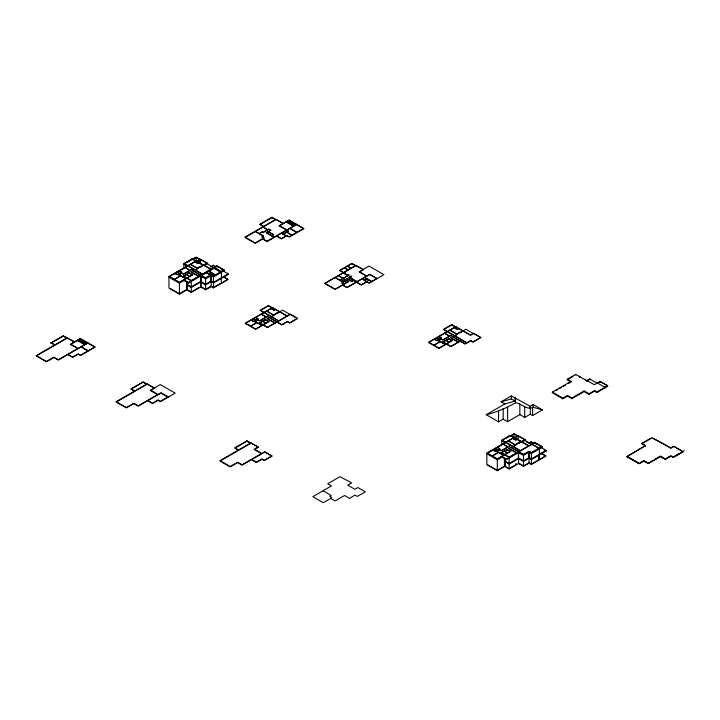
<?xml version="1.0" encoding="UTF-8"?>
<svg xmlns="http://www.w3.org/2000/svg" width="720" height="720" viewBox="0 0 720 720"><rect width="100%" height="100%" fill="white"/><g stroke="black" fill="none" stroke-linecap="round" stroke-linejoin="round"><path stroke-width="1.08" d="M181.98 269.631L183.852 268.551L183.87 263.619L192.195 258.813L211.014 269.145L216.819 265.788L224.262 270.081L224.262 270.711L213.489 276.921L211.167 275.58L205.596 278.802L200.709 275.985L188.478 283.05L184.059 280.503L179.415 283.185L168.957 277.146M186.642 262.647L191.268 259.974M192.195 258.813L192.195 259.443L196.146 257.157L207.837 263.376M196.371 260.694L196.371 261.315L199.629 259.443L196.146 257.427L192.195 259.443M50.562 343.08L63.189 335.79L74.574 341.829L80.379 338.472L95.256 347.058L80.532 355.554L78.21 354.213L72.639 357.435L67.752 354.618L58.311 360.072L53.892 357.525L46.458 361.818L36 355.779L54.63 345.024L50.913 342.873M223.56 276.687L228.204 279.369L213.489 287.865L211.167 286.524L205.596 289.737L200.709 286.92L191.259 292.383L186.849 289.827L179.415 294.12L168.957 288.09L168.957 276.525L187.587 265.77L183.87 263.619M174.537 273.924L176.391 272.853M196.605 261.45L200.322 259.308L207.369 263.376L203.652 265.518L200.133 263.484M174.303 279.342L180.531 275.742L174.726 273.456M174.537 279.468L180.765 275.877L185.643 278.694L179.415 282.294L169.425 276.525L187.893 265.86L192.771 268.677L190.143 270.189L185.256 267.372M211.905 267.219L213.669 268.236L213.669 267.615L206.388 263.412L203.733 264.942L203.733 265.563M203.967 265.077L206.622 263.538L206.622 264.168M80.694 338.652L70.929 344.286L78.057 348.399L87.813 342.765M168.957 276.525L179.415 282.555L186.849 278.262L191.259 280.818M289.44 220.158L279.675 225.792L286.803 229.905L296.559 224.271M210.429 266.931L213.336 265.248L216.126 266.859M191.034 271.737L198.774 276.21L202.302 274.176M184.059 280.503L184.059 279.873L188.478 282.42L214.038 267.669L221.004 271.692L213.489 276.03L211.167 274.689L205.596 277.911L192.969 270.621L190.872 271.827L198.621 276.3L191.259 280.548L187.083 278.127L193.041 274.689L189.171 272.988L189.477 272.628L182.475 276.678L179.145 274.752L181.773 273.231L183.483 274.221L192.924 268.767L202.536 274.311M201.294 275.382L211.014 270.036M218.682 267.489L216.819 266.418L211.014 269.766L211.014 269.145M200.943 281.259L200.943 275.85L206.37 272.718L211.014 275.4L211.014 280.818M208.998 271.197L214.038 268.29L221.004 272.322M271.854 235.764L273.717 234.693L268.488 231.669L271.08 230.175L268.677 229.329L268.992 228.969L267.597 229.77L263.34 226.908L276.111 219.537L283.005 223.515L279.063 225.792L286.416 230.04L274.176 237.105L266.625 232.749L268.254 231.804L273.483 234.828M200.709 286.92L200.709 275.355L205.596 278.172L211.167 274.959L213.489 276.3L224.262 270.081M208.305 276.966L211.014 275.4M186.534 289.647L179.415 293.769L170.469 288.603M201.024 281.871L201.024 286.749L205.596 289.386L210.159 286.749M192.177 291.492L198.54 287.82M210.312 281.781L211.167 281.286M186.615 284.823L191.259 287.505L200.709 282.051L205.596 284.868L211.167 281.646L213.489 282.987L228.204 274.491L228.204 273.834L213.489 282.33L211.167 280.989L205.596 284.211L200.709 281.394L191.259 286.848L186.615 284.166M210.312 286.659L211.167 286.164L213.489 287.505L216.045 286.029M216.207 285.939L220.851 283.257M250.515 326.088L256.752 322.488L250.947 320.211M250.749 326.223L256.986 322.623L261.864 325.44L255.627 329.04L245.637 323.271L264.114 312.606L268.992 315.423L266.355 316.944L261.477 314.127M279.945 311.688L282.6 310.158L289.881 314.361M339.984 280.161L343.008 278.415L338.364 275.733L335.34 277.479L341.919 281.277L344.943 279.54M340.137 280.251L343.161 278.505L348.426 281.547L346.878 282.447L343.548 280.521L345.096 279.63M154.476 387.927L160.281 384.57L175.158 393.156L160.443 401.652L158.112 400.311L152.541 403.533L147.663 400.716L138.213 406.17L133.794 403.623L126.36 407.916L115.902 401.877L134.496 391.14L130.788 388.989L143.091 381.888L154.782 388.098L150.84 390.384L157.959 394.497L160.983 392.751L168.417 397.044M363.222 269.433L369.036 266.076L383.904 274.662L369.189 283.158L366.867 281.817L361.287 285.039L356.409 282.222L346.959 287.676L342.54 285.129L335.106 289.422L324.648 283.383L343.278 272.628L339.561 270.486L351.837 263.394L363.528 269.613L359.586 271.89L366.705 276.003L369.729 274.257L377.163 278.55M267.246 318.492L274.995 322.965L278.523 320.931M366.48 276.138L356.328 281.997L348.741 277.614L351.063 276.273L351.486 276.516L349.668 277.569L356.832 281.709M364.698 277.434L369.729 274.527L376.704 278.55L371.664 281.457L364.5 277.281M433.818 345.177L440.046 341.577L434.241 339.3M434.043 345.312L440.28 341.712L445.158 344.529L438.93 348.129L428.931 342.36L447.408 331.695L452.286 334.512L449.658 336.033L444.771 333.216M463.248 330.777L465.903 329.247L473.184 333.45M330.714 498.411L323.271 502.704L312.822 496.665L331.443 485.91L327.726 483.768L340.002 476.676L351.702 482.895L347.751 485.172L354.879 489.285L357.894 487.548L365.328 491.841L357.354 496.44L355.032 495.099L349.452 498.321L344.574 495.504L335.124 500.958L330.399 498.231L331.794 497.43L329.778 496.26L331.173 495.459L323.046 490.761M504.846 403.956L501.129 401.814L511.317 395.928L530.136 406.26L533.16 404.514L542.448 409.878L532.611 415.557L530.289 414.216L524.718 417.438L519.84 414.621L507.6 421.686L503.181 419.139L498.537 421.821L486.225 414.711L504.846 403.956L515.034 401.085L515.034 398.079M486.225 414.711C496.602 412.191 506.322 408.132 515.502 402.759C521.532 403.218 527.013 410.715 533.16 407.259L542.448 409.878M571.005 381.996L567.288 379.845L567.288 379.224L575.613 374.418L594.432 384.741L600.246 381.393L607.68 385.686L607.68 386.307L596.916 392.526L594.594 391.185L589.014 394.407L584.136 391.59L571.896 398.655L567.477 396.099L562.833 398.79L552.375 392.751L552.375 392.121L571.005 381.366L571.005 381.996L568.215 383.607M568.215 379.314L572.841 376.641M556.101 390.6L557.964 389.52M559.827 388.449L561.69 387.369M563.553 386.298L565.416 385.218M597.087 383.211L589.806 379.008L587.151 380.538L587.151 381.168L587.934 380.088M552.375 392.121L562.833 398.16L567.477 395.478L571.896 398.025L584.136 390.96L589.014 393.777L594.594 390.555L596.916 391.896L607.68 385.686M597.69 383.13L600.246 381.663L607.212 385.686L604.656 387.162L604.89 387.918L604.89 387.297L597.456 383.004L597.456 383.625M501.75 445.158L501.75 440.208L510.075 435.402L528.903 445.734L534.708 442.377L542.142 446.67L542.142 447.291L531.378 453.51L529.056 452.169L523.476 455.391L518.598 452.574L506.358 459.639L501.948 457.092L497.295 459.774L486.846 453.735M506.376 438.165L508.23 437.094M510.309 436.158L514.026 434.016L517.518 436.023L513.801 438.174L513.801 437.544M541.449 453.267L546.093 455.958L531.378 464.454L529.056 463.113L523.476 466.326L518.598 463.509L509.148 468.963L504.738 466.416L497.295 470.709L486.846 464.67L486.846 453.105L505.467 442.35L505.467 442.98L501.75 440.838M487.773 453.195L489.627 452.124M491.49 451.053L493.353 449.982M495.207 448.902L497.07 447.831M522.468 441.576L525.258 439.965L518.211 435.888L514.494 438.039L514.26 437.283M492.183 455.922L498.42 452.322L492.615 450.045M492.417 456.057L498.654 452.457L503.532 455.274L497.295 458.874L487.305 453.105L502.911 444.096L507.798 446.913L501.363 450.63L498.96 449.244L499.896 448.704L497.412 447.273M521.622 441.531L524.268 439.992L531.549 444.195L531.549 444.825M521.856 441.657L524.502 440.127M524.43 440.712L525.726 439.965L514.026 433.746L510.075 436.023L510.075 435.402M486.846 453.105L497.295 459.144L504.738 454.851L509.148 457.398M529.29 442.962L531.225 441.837L534.015 443.448M501.948 457.092L501.948 456.462L506.358 459.009L518.598 451.944L523.476 454.761L529.056 451.548L531.378 452.889L542.142 446.67M533.781 443.538L531.918 444.609L531.918 443.988L539.352 448.281L539.352 454.32M510.057 468.081L516.429 464.409L515.745 464.013M518.949 463.311L523.476 465.975L528.048 463.329M504.423 461.367L509.148 464.094L518.598 458.64L523.476 461.457L529.056 458.235L531.378 459.576L546.093 451.08L546.093 450.423L531.378 458.919L529.056 457.578L523.476 460.8L518.598 457.983L509.148 463.437L504.504 460.755M528.201 463.239L529.056 462.753L531.378 464.094L533.934 462.618M534.087 462.528L538.74 459.846M539.046 459.666L539.046 454.788L539.046 459.666L545.472 455.958L540.603 453.141M645.471 445.905L641.745 443.493L651.933 437.616L670.752 447.939L673.776 446.202L683.073 451.836L673.236 457.515L670.914 456.174L665.334 459.387L660.456 456.57L648.216 463.635L643.797 461.088L639.153 463.77L626.841 456.66L645.471 445.635L626.841 456.66M641.745 443.763L651.006 438.417M652.86 438.417L664.407 444.276M641.016 462.249L642.87 461.178M626.841 456.39L639.153 463.5L643.797 460.818L648.216 463.374L660.456 456.309L665.334 459.126L670.914 455.904L673.236 457.245L683.073 451.566M664.641 444.411L670.752 448.209L673.776 446.463L681.912 450.891M651.042 461.565L652.923 460.476M654.804 459.387L660.456 456.129L663.705 458.001M665.334 458.946L669.978 456.264M674.118 456.552L678.555 453.996M501.129 401.814L511.317 398.943L515.034 401.085M585.315 380.106L587.385 381.303L587.385 380.673L590.04 379.143L590.04 379.773L589.806 379.008M567.288 379.224L571.005 381.366M288.972 220.428L296.1 224.541M288.504 220.698L295.632 224.811M288.045 220.959L295.173 225.081M287.577 221.229L294.705 225.342M287.118 221.499L294.237 225.612M286.65 221.769L293.778 225.882M286.182 222.039L293.31 226.152M366.705 276.273L359.118 271.89L363.069 269.613L356.022 265.536L344.403 272.25L345.411 272.826L344.403 273.411L347.58 275.247L349.2 275.022L343.395 278.37L348.813 281.502L342.774 284.994L346.959 287.406L356.175 282.087L348.354 277.569L350.982 276.048L351.801 276.516L349.974 277.569L356.985 281.619M671.688 456.174L673.236 457.065M641.745 443.493L645.471 445.635M452.322 336.546L460.08 341.019L458.289 342.045L450.549 337.572M444.546 333.351L449.424 336.168L442.989 339.876L440.595 338.49L441.522 337.959L439.047 336.528M438.885 336.618L441.216 337.959L439.047 339.21L436.716 337.869M436.563 337.959L438.885 339.3L436.716 340.551L434.394 339.21M644.688 461.151L648.216 463.194L648.216 462.564M639.153 463.329L628.695 457.29L628.695 456.66M535.635 443.538L537.498 444.609M539.352 445.689L541.215 446.76M541.449 447.741L546.093 450.423M544.239 450.009L546.093 451.08M539.352 448.902L539.127 448.146L541.683 446.67L534.708 442.647L532.152 444.123L532.152 444.744M526.266 441.774L528.912 443.295M516.348 436.698L516.582 438.993M515.376 438.552L517.14 439.569M518.895 440.586L520.659 441.603M220.536 268.56L224.262 270.711M223.56 271.152L228.204 273.834M221.472 272.322L214.038 268.029L214.038 267.399L221.472 271.692L221.472 277.731M198.468 260.109L198.702 262.404M196.371 261.315L198.369 262.467M223.695 277.119L227.592 279.369L221.472 283.257L221.157 278.208M208.809 271.044L215.973 275.22M501.75 440.208L505.467 442.35M215.82 275.31L213.372 273.906L212.292 274.527L213.219 273.816L211.131 272.61L208.809 273.951L212.553 276.111M510.696 447.291L518.445 451.773L516.663 452.799L508.914 448.326M183.87 264.249L187.587 266.391M192.816 270.711L200.565 275.184M200.943 275.85L202.806 276.921M278.748 321.057L269.145 315.513L259.695 320.967L257.994 319.986L255.357 321.507L258.687 323.433L265.698 319.383L265.392 319.743L269.262 321.444L263.295 324.882L267.48 327.294L274.833 323.046L267.093 318.582L269.181 317.367L281.808 324.657L287.388 321.444L289.71 322.785L297.225 318.447L290.25 314.424L267.48 327.564L263.061 325.017L255.627 329.31L245.169 323.271L263.799 312.516L260.082 310.374L268.407 305.568L287.226 315.891L290.25 314.154L297.684 318.447L289.71 323.046L287.388 321.705L281.808 324.927L276.93 322.11M497.259 447.363L499.581 448.704L497.412 449.955L495.09 448.614M185.031 267.507L189.909 270.324L183.483 274.041L181.08 272.655L182.007 272.115L179.532 270.684M269.028 317.457L276.777 321.939M494.937 448.704L497.259 450.045L495.09 451.296L492.768 449.955M261.243 314.262L266.121 317.079L259.695 320.796L257.292 319.41L258.219 318.87L255.744 317.439M515.979 463.878L516.663 464.274M179.37 270.774L181.701 272.115L179.532 273.366L177.201 272.025M177.048 272.115L179.37 273.456L177.201 274.707L174.879 273.366M255.591 317.529L257.913 318.87L255.744 320.121L253.422 318.78M253.269 318.87L255.591 320.211L253.422 321.462L251.1 320.121M509.148 468.612L505.044 466.236L505.044 461.367M191.259 292.023L187.155 289.647L187.155 284.778M487.458 464.67L497.295 470.349L504.423 466.236L504.423 458.334M80.226 338.922L87.354 343.035M79.758 339.192L86.886 343.305M79.299 339.453L86.418 343.566M78.831 339.723L85.959 343.836M78.363 339.993L85.491 344.106M77.904 340.263L85.032 344.376M77.436 340.533L84.564 344.646M684 450.225L684 450.846M600.246 381.393L600.246 382.014M596.916 391.896L596.916 392.526M594.594 390.555L594.594 391.185M589.014 393.777L589.014 394.407M584.136 390.96L584.136 391.59M579.798 376.29L579.798 376.92M579.33 376.56L579.33 377.19M575.613 374.418L575.613 375.039M571.896 398.025L571.896 398.655M567.477 395.478L567.477 396.099M562.833 398.16L562.833 398.79M534.708 442.377L534.708 443.007M533.16 404.514L533.16 407.259M532.611 407.583L532.611 415.557M531.378 452.889L531.378 464.454M531.225 441.837L531.225 442.494M530.289 408.231L530.289 414.216M530.136 406.26L530.136 408.321M529.056 451.548L529.056 463.113M528.903 451.989L528.903 457.398M524.718 406.791L524.718 417.438M523.476 454.761L523.476 466.326M522.396 441.081L522.396 441.702M519.84 403.974L519.84 414.621M518.598 451.944L518.598 463.509M518.364 452.439L518.364 457.848M518.211 435.888L518.211 440.217M515.502 397.809L515.502 402.759M514.026 434.016L514.026 438.345M511.317 395.928L511.317 398.943M509.148 458.028L509.148 468.963M507.6 407.322L507.6 421.686M506.358 459.009L506.358 459.639M504.963 458.595L504.963 460.755M504.738 458.721L504.738 466.416M503.181 408.564L503.181 419.139M498.537 411.246L498.537 421.821M497.295 459.144L497.295 470.709M221.238 272.187L221.238 271.557L223.794 270.081L216.819 266.058L214.263 267.534L214.263 268.155M216.819 265.788L216.819 266.418M213.489 276.3L213.489 287.865M213.336 265.248L213.336 265.905M211.167 274.959L211.167 286.524M206.388 263.412L206.388 264.033M205.596 278.172L205.596 289.737M204.507 264.492L204.507 265.113M200.637 275.76L200.637 281.169M200.322 259.308L200.322 263.637M199.863 259.308L199.863 263.637M196.146 257.427L196.146 260.676M191.259 281.439L191.259 292.383M188.478 282.42L188.478 283.05M187.083 282.006L187.083 284.166M186.849 282.141L186.849 289.827M179.415 282.555L179.415 294.12M192.195 259.083L184.329 263.619L187.812 265.635L195.678 261.09L192.195 259.083M63.189 336.15L51.453 342.918L54.864 344.889L66.591 338.112L63.189 336.15M190.413 264.402L188.046 265.77L195.255 269.928L197.622 268.56L190.413 264.402M194.868 261.828L190.566 264.312L197.154 268.119L203.58 265.122L199.323 262.665L197.811 263.529L194.868 261.828M196.371 260.955L195.021 261.738L197.811 263.358L199.17 262.575L196.371 260.955M271.935 217.296L259.659 224.388L263.376 226.53L244.746 237.285L255.204 243.324L262.638 239.031L267.057 241.578L276.507 236.124L281.385 238.941L286.956 235.719L289.287 237.06L304.002 228.564L289.125 219.978L283.32 223.335L271.935 217.296M271.935 217.656L260.199 224.433L263.61 226.395L275.337 219.618L271.935 217.656M67.365 338.022L36.621 355.779L46.458 361.458L53.892 357.165L58.311 359.712L77.67 348.534L70.308 344.286L74.259 342.009L67.365 338.022M180.927 272.745L178.29 274.266L178.983 274.662L181.62 273.141L180.927 272.745M255.276 231.561L245.367 237.285L255.204 242.964L263.727 238.05L261.711 236.88L263.106 236.079L255.276 231.561M263.106 227.043L255.591 231.381L259.272 233.505L262.062 231.894L262.989 232.434L267.363 229.905L263.106 227.043M183.555 276.228L182.628 276.768L185.805 278.604L186.732 278.064L183.555 276.228M186.426 274.572L183.708 276.138L186.885 277.974L189.594 276.408L186.426 274.572M189.018 273.078L186.579 274.482L189.756 276.318L192.195 274.914L189.018 273.078M197.505 268.092L197.964 268.362L197.505 268.092M200.061 266.616L195.408 270.018L202.455 274.086L210.78 269.28L203.742 265.212L200.682 266.976L200.061 266.616M200.403 266.418L200.871 266.688L200.403 266.418M262.062 232.074L259.425 233.595L263.727 236.079L262.332 236.88L264.339 238.05L262.944 238.851L267.057 241.218L273.951 237.24L266.166 232.749L270.225 230.4L268.524 229.419L262.989 232.614L262.062 232.074M208.845 271.287L206.523 272.628L208.647 273.861L210.978 272.52L208.845 271.287M81.081 347.013L68.067 354.438L72.639 357.075L78.21 353.853L80.532 355.194L87.894 350.946L81.081 347.013M87.813 343.125L81.387 346.833L88.2 350.766L94.635 347.058L87.813 343.125M281.385 233.307L276.813 235.944L281.385 238.581L285.948 235.944L281.385 233.307M286.686 230.238L281.538 233.217L283.086 234.108L288.234 231.138L286.686 230.238M289.827 228.519L286.92 230.202L288.549 231.138L286.803 232.146L291.996 235.143L296.64 232.452L289.827 228.519M296.559 224.631L290.133 228.339L296.955 232.281L303.381 228.564L296.559 224.631M286.65 232.236L283.239 234.198L289.287 236.7L291.843 235.224L286.65 232.236M268.407 305.838L260.55 310.374L264.033 312.381L271.89 307.845L268.407 305.838M143.091 382.248L131.328 389.034L134.73 391.005L146.502 384.21L143.091 382.248M266.625 311.157L264.267 312.516L271.476 316.683L273.834 315.315L266.625 311.157M271.08 308.583L266.778 311.067L273.366 314.874L279.801 311.877L275.535 309.411L274.032 310.284L271.08 308.583M272.592 307.71L271.233 308.493L274.032 310.104L275.382 309.321L272.592 307.71M344.475 267.912L340.029 270.486L343.512 272.493L347.967 269.919L344.475 267.912M347.418 266.211L344.637 267.822L348.12 269.829L350.91 268.227L347.418 266.211M351.837 263.664L347.58 266.121L351.063 268.137L355.32 265.671L351.837 263.664M257.139 319.491L254.502 321.012L255.204 321.417L257.832 319.896L257.139 319.491M147.276 384.12L116.523 401.877L126.36 407.556L133.794 403.263L138.213 405.81L157.572 394.632L150.219 390.384L154.17 388.098L147.276 384.12M335.106 277.614L325.116 283.383L335.106 289.152L343.701 284.184L341.613 282.978L343.008 282.177L335.106 277.614M343.161 272.961L338.589 275.598L343.242 278.289L347.805 275.643L343.161 272.961M344.25 272.34L343.395 272.826L344.25 273.321L345.096 272.826L344.25 272.34M259.776 322.983L258.84 323.523L262.017 325.35L262.944 324.819L259.776 322.983M262.638 321.327L259.929 322.893L263.106 324.729L265.815 323.163L262.638 321.327M265.23 319.833L262.791 321.237L265.968 323.073L268.407 321.66L265.23 319.833M273.717 314.847L274.185 315.117L273.717 314.847M276.273 313.371L271.629 316.773L278.676 320.841L287.001 316.026L279.954 311.967L276.894 313.731L276.273 313.371M276.624 313.173L277.092 313.443L276.624 313.173M348.588 274.842L347.733 275.337L348.588 274.842M346.725 278.505L352.143 281.637L346.725 278.505M343.395 280.611L342.081 281.367L342.855 281.817L344.169 281.061L343.395 280.611M344.322 281.151L343.008 281.907L344.322 281.151M344.79 281.412L342.081 282.978L343.935 284.049L346.644 282.492L344.79 281.412M158.193 394.632L147.969 400.536L152.541 403.173L158.112 399.951L160.443 401.292L167.796 397.044L160.983 393.111L158.193 394.632M362.061 278.955L356.643 282.087L361.287 284.769L366.705 281.637L362.061 278.955M364.536 277.524L362.214 278.865L364.347 280.098L366.669 278.757L364.536 277.524M366.822 278.847L364.5 280.188L369.189 282.888L371.511 281.547L369.072 280.143L367.83 280.674L368.919 280.053L366.822 278.847M246.906 440.865L234.63 447.948L238.347 450.099L219.726 460.854L230.184 466.893L237.618 462.6L242.028 465.147L251.478 459.693L256.356 462.51L261.936 459.288L264.258 460.629L272.241 456.021L264.798 451.728L261.783 453.474L254.655 449.361L258.606 447.084L246.906 440.865M246.906 441.225L235.179 447.993L238.581 449.964L250.317 443.187L246.906 441.225M451.71 324.648L443.376 329.463L447.102 331.605L428.472 342.36L438.93 348.399L446.364 344.106L450.774 346.653L460.224 341.199L465.102 344.016L470.682 340.794L473.004 342.135L480.987 337.527L473.553 333.234L470.529 334.98L451.71 324.648M451.71 324.918L443.844 329.463L447.327 331.47L455.193 326.934L451.71 324.918M251.091 443.097L220.347 460.854L230.184 466.533L237.618 462.24L242.028 464.787L261.396 453.609L254.034 449.361L257.985 447.084L251.091 443.097M449.928 330.246L447.561 331.605L454.77 335.763L457.137 334.404L449.928 330.246M454.383 327.672L450.081 330.156L456.669 333.954L463.095 330.957L458.838 328.5L457.326 329.373L454.383 327.672M455.886 326.799L454.536 327.582L457.326 329.193L458.685 328.41L455.886 326.799M440.433 338.58L437.805 340.101L438.498 340.506L441.135 338.985L440.433 338.58M441.288 339.075L438.66 340.596L441.99 342.513L448.992 338.472L448.686 338.823L452.484 340.479L446.517 343.926L450.774 346.383L458.136 342.135L450.387 337.662L452.484 336.456L465.102 343.746L466.695 342.828L452.439 334.602L442.989 340.056L441.288 339.075M457.02 333.936L457.479 334.206L457.02 333.936M459.576 332.46L454.923 335.853L466.848 342.738L470.682 340.524L473.004 341.865L480.519 337.527L473.553 333.504L470.529 335.25L463.248 331.047L460.197 332.82L459.576 332.46M459.918 332.253L460.386 332.523L459.918 332.253M443.07 342.072L442.143 342.603L445.32 344.439L446.247 343.899L443.07 342.072M445.932 340.416L443.223 341.982L446.4 343.809L449.109 342.252L445.932 340.416M448.533 338.913L446.094 340.326L449.271 342.162L451.71 340.749L448.533 338.913M264.798 452.088L251.793 459.513L256.356 462.15L261.936 458.928L264.258 460.269L271.62 456.021L264.798 452.088M510.075 435.672L502.218 440.208L505.701 442.224L513.567 437.679L510.075 435.672M505.782 442.44L503.145 443.961L508.023 446.778L510.66 445.257L505.782 442.44M508.293 440.991L505.935 442.35L513.144 446.517L515.502 445.149L508.293 440.991M512.748 438.417L508.455 440.901L515.043 444.708L521.469 441.711L517.212 439.245L515.7 440.118L512.748 438.417M514.26 437.544L512.91 438.327L515.7 439.938L517.05 439.164L514.26 437.544M498.807 449.334L496.179 450.846L496.872 451.251L499.509 449.73L498.807 449.334M499.662 449.82L497.025 451.341L500.355 453.267L507.366 449.217L507.06 449.577L510.93 451.278L504.963 454.716L509.148 457.137L516.51 452.889L508.761 448.416L510.849 447.21L518.607 451.683L520.191 450.765L510.813 445.347L501.363 450.81L499.662 449.82M501.444 452.817L500.517 453.357L503.685 455.184L504.621 454.653L501.444 452.817M504.306 451.161L501.597 452.727L504.774 454.563L507.483 452.997L504.306 451.161M506.907 449.667L504.459 451.071L507.636 452.907L510.075 451.503L506.907 449.667M515.385 444.681L515.853 444.951L515.385 444.681M517.941 443.205L513.297 446.607L520.344 450.675L528.669 445.869L521.622 441.801L518.562 443.565L517.941 443.205M518.292 443.007L518.76 443.277L518.292 443.007M531.918 444.258L518.832 451.809L523.476 454.491L529.056 451.278L531.378 452.619L538.893 448.281L531.918 444.258"/></g></svg>
